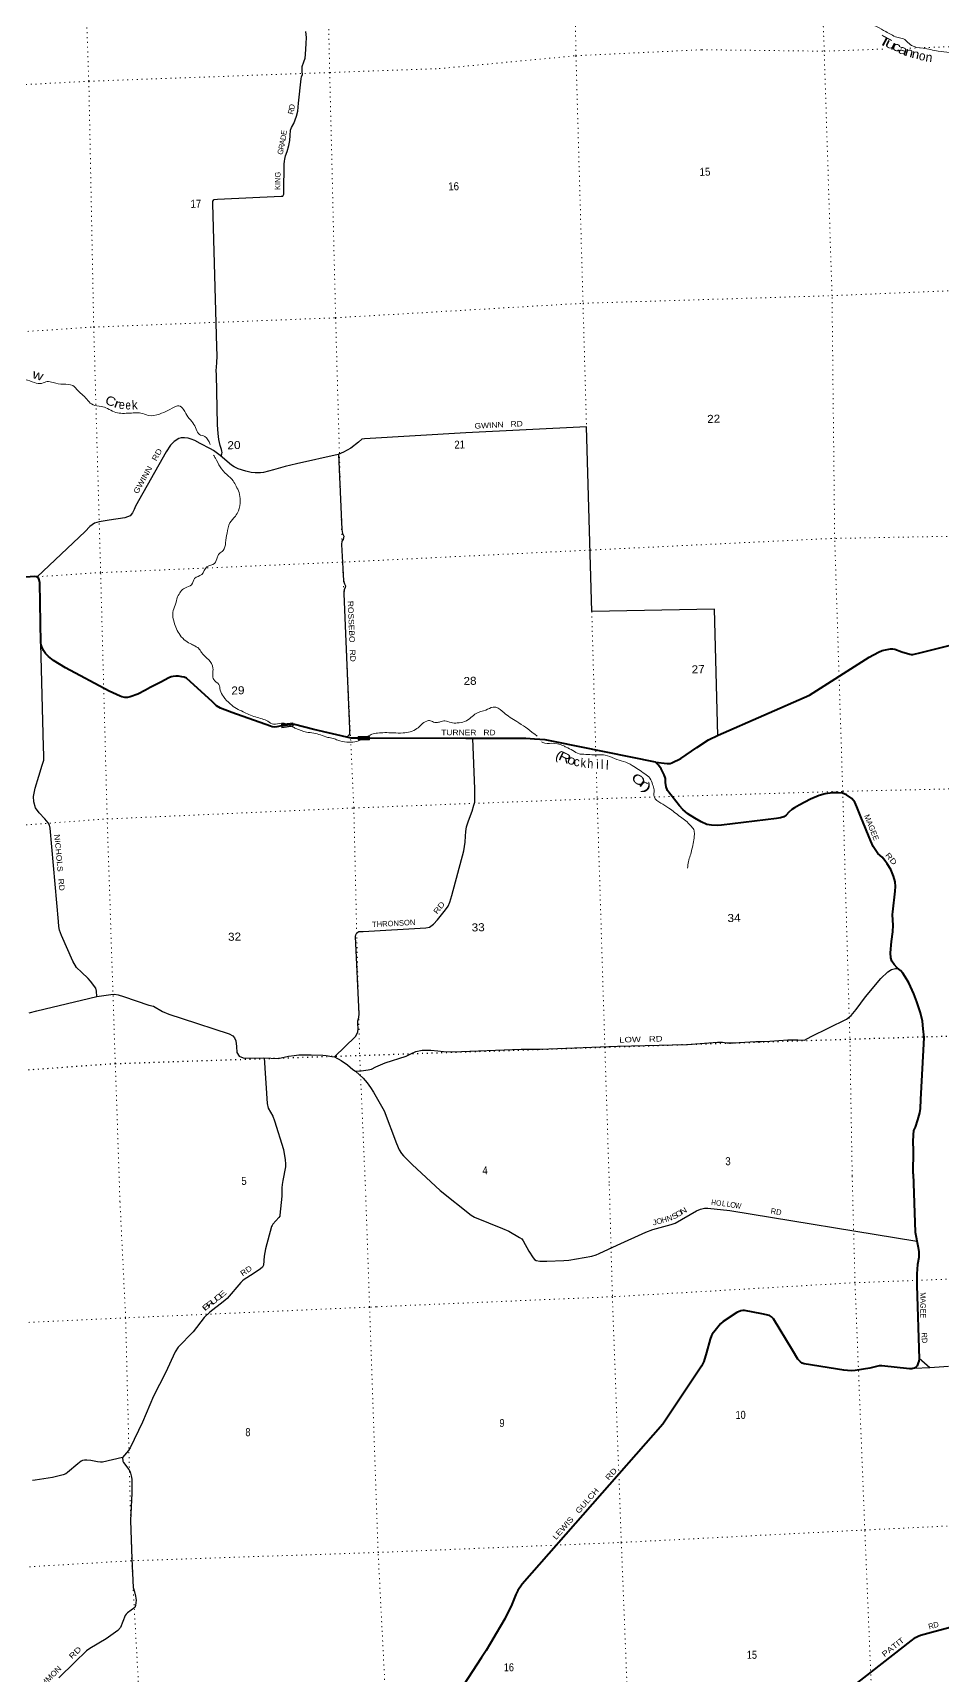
# Model space of a CAD drawing. Header units: feet. Extents: x 757852 to 1040949, y -536576 to -344549.
# Drawn here: x 797163 to 817054, y -408566 to -372650 of the extents above; entities that cross this region are included whole.
import ezdxf
from ezdxf.enums import TextEntityAlignment as Align

# ---------------------------------------------------------------- set-up
doc = ezdxf.new("R2010")
doc.units = ezdxf.units.FT
doc.header["$LTSCALE"] = 70
doc.linetypes.add('DOTTED', pattern=[1.5, 0.3, -1.2])
for name, color, linetype, lineweight in [('26', 7, 'Continuous', 40), ('29', 7, 'Continuous', 25), ('39', 7, 'Continuous', 13), ('6', 7, 'DOTTED', 25), ('61', 7, 'Continuous', 13), ('7', 7, 'DOTTED', 13)]:
    doc.layers.add(name, color=color, linetype=linetype, lineweight=lineweight)
for name, color, linetype in [('27', 7, 'Continuous'), ('30', 7, 'Continuous'), ('41', 7, 'Continuous')]:
    doc.layers.add(name, color=color, linetype=linetype)

msp = doc.modelspace()

# ---------------------------------------------------------------- linework, layer by layer
at = {"layer": '26'}
for points in [[(802601.45, -387807.06), (802501.34, -387825.67), (802449.96, -387833.21), (802400.92, -387827.77), (802364.3, -387813.61), (801513.29, -387515.01), (801269.16, -387415.66), (801183.22, -387363.92), (801092.38, -387282.18), (800524.23, -386765.18), (800474.1, -386742.29), (800423.96, -386734.66), (800348.76, -386721.59), (800293.18, -386719.41), (800233.24, -386723.77), (800190.74, -386734.66), (800134.19, -386755.61), (799961.98, -386847.08), (799731.93, -386969.94), (799623.53, -387027.83), (799459.17, -387113.04), (799289.92, -387168.25), (799230.6, -387183.67), (799171.78, -387183.77), (799108.53, -387171.69), (799071.48, -387158.61), (798831.95, -387043.01), (797880.38, -386536.35), (797614.46, -386379.35), (797504.3, -386291.1), (797440.93, -386219.65), (797396.41, -386154.87), (797362.33, -386075.25), (797344.1, -386030.63), (797339.72, -385989.49), (797315.29, -384673.86), (797303.37, -384609.9), (797284.06, -384568.27), (797251.16, -384543.1), (797206.86, -384540.38), (795857.45, -384635.01)], [(810784.85, -388599.72), (811042, -388628.22), (811072.72, -388629.88), (811103.24, -388626.61), (811142.01, -388611.22), (811336.32, -388519.1), (811685.06, -388277.75), (811941.58, -388113.47), (812157.68, -388010.67), (814154.34, -387136.16), (815458.61, -386300.06), (815664.49, -386191.52), (815744.84, -386160.32), (815853.83, -386135.73), (815922.48, -386124.36), (815974.79, -386122.18), (816016.4, -386126.94), (816172.93, -386186.66), (816349.37, -386239.76), (816372.58, -386242.06), (816410.72, -386244.24), (816443.83, -386239), (816567.65, -386211.25), (816858.83, -386132.37), (817325.99, -386022.2)], [(804529.37, -388076.21), (804126.85, -388075.42), (803311.27, -387888.33), (802887.8, -387778.19), (802864.27, -387773.66), (802601.45, -387807.06)], [(810784.85, -388599.72), (810783.86, -388599.61), (808587.74, -388153.57), (808369.42, -388111.75), (808133.72, -388094.54), (807948.41, -388081.89), (806631.69, -388080.32), (804529.37, -388076.21)], [(816422.31, -397601.22), (816423.52, -397085.91), (816420.24, -396905.13), (816423.63, -396746.27), (816437.05, -396655.44), (816469.08, -396582.15), (816520.56, -396417.85), (816564.42, -396267.85), (816577.72, -396173), (816586.14, -395979.83), (816643.02, -394900.96), (816656.94, -394621.21), (816641.44, -394434.76), (816622.38, -394264.49), (816580.94, -394084.84), (816499.4, -393840.04), (816434.04, -393667.11), (816324.44, -393425.14), (816246.13, -393290.78), (816195.69, -393215.89), (816139.64, -393155.24), (816071.6, -393096.94), (816001.08, -393022.64), (815950.64, -392947.75), (815928.56, -392880.07), (815925.39, -392771.64), (815948.29, -392523.78), (815972.13, -392308.04), (815980.07, -392167.13), (815974.71, -392052.73), (815967.17, -391932.37), (815971.49, -391873.97), (816024.55, -391420.23), (816033.6, -391317.47), (816026.53, -391213.17), (815992.82, -391091.57), (815932.29, -390946.64), (815852.33, -390824.38), (815799.82, -390747.55), (815743.54, -390678.86), (815646.55, -390593.28), (815600.6, -390534.33), (815545.74, -390445.51), (815492.12, -390330.52), (815277.36, -389792.19), (815190.73, -389579.69), (815143.37, -389472.56), (815080.71, -389392), (814961.75, -389311.08), (814874.39, -389279.48), (814787.61, -389267.96), (814655, -389269.84), (814494.79, -389290.62), (814365.24, -389328.58), (814174.6, -389408.53), (813923.05, -389536.49), (813820.31, -389597.79), (813763.18, -389637.65), (813700.56, -389695.76), (813642.18, -389761.78), (813590.85, -389793.43), (813521.2, -389817.58), (813427.03, -389828.38), (812229.26, -389976.06), (812132.97, -389982.9), (812010.1, -389974.45), (811905.19, -389961.45), (811778.85, -389902.85), (811645.95, -389826.36), (811492.31, -389728.38), (811378.97, -389633.23), (811310.28, -389552.84), (811145.5, -389348.67), (811087.21, -389280.04), (811049.29, -389220.86), (811018.71, -389137.35), (811003.84, -389041.32), (811003.32, -388954.92), (810974.8, -388873.36), (810906.65, -388742.72), (810848.06, -388664.05), (810811.33, -388626.67), (810784.85, -388599.72)], [(816422.21, -397601.22), (816465.78, -398880.25), (816475.67, -398952.32), (816508.38, -399103.91), (816531.29, -399214.26), (816543.77, -399304.78), (816540.65, -399429.65), (816511.2, -399585.72), (816497.49, -399790.96), (816501.27, -400043.84), (816552.75, -401650.6), (816544.56, -401698.24), (816532.08, -401737.26), (816516.48, -401776.28), (816504, -401798.13), (816485.29, -401823.11), (816461.89, -401838.71), (816440.05, -401852.76), (816415.09, -401862.12), (816387.01, -401866.81), (816337.08, -401866.1), (815736.57, -401804.38), (815677.3, -401804.38), (815650.37, -401809.03), (815471.41, -401850.71), (815150.56, -401902.81), (815062.71, -401911.55), (814904.09, -401898.38), (814034.46, -401754.61), (813991.12, -401740.38), (813953.68, -401715.41), (813895.25, -401656.51), (813781.09, -401461.26), (813364.07, -400775.82), (813321.85, -400726.51), (813279.84, -400704.03), (813109.6, -400662.8), (812732.9, -400592.12), (812690.22, -400591.65), (812646.55, -400597.89), (812563.94, -400633.49), (812262.83, -400828.89), (812203.01, -400879.59), (812085.01, -401028.67), (812025.73, -401109.83), (812008.58, -401136.36), (811979.1, -401217.82), (811901.96, -401509.35), (811837, -401707.61), (811792.99, -401807.89), (810940.9, -403079.17), (807870.22, -406577.61), (807774.19, -406711.1), (807725.29, -406798.88), (807637.94, -407017.39), (807488.2, -407335.79), (807294.78, -407654.19), (807176.23, -407866.45), (807079.72, -408027.7), (806976.18, -408177.48), (806112.19, -409517.4)], [(814707.86, -409118.96), (816373.99, -407812.46), (816473.31, -407744.36), (816529.46, -407713.14), (816582.56, -407691.55), (816902.23, -407601.35), (817941.21, -407326.24)]]:
    msp.add_lwpolyline(points, dxfattribs=at)
at = {"layer": '29'}
for p in [(816440.05, -401852.76), (816552.15, -401631.77)]:
    msp.add_line(p, (816784.05, -401836.8), dxfattribs=at)
for points in [[(801280.78, -381908.86), (801295.6, -381859.38), (801300.58, -381825.79), (801297.67, -381799.19), (801288.59, -381759.82), (801263.97, -381674.12), (801233.93, -381540.36), (801216.17, -381414.27), (801204.56, -381223.69), (801178.39, -380123.14), (801173.97, -380040.87), (801191.07, -379869.55), (801196.64, -379716.65), (801184.74, -379516.03), (801099.16, -376385.43), (801099.53, -376329.15), (801126.59, -376292.18), (801198.72, -376284.03), (802594.01, -376223.01), (802628.04, -376217.99), (802641.75, -376205.53), (802654.92, -376175), (802655.52, -376126.75), (802663.89, -375519.57), (802669.35, -375457.06), (802675.97, -375408.64), (802692.74, -375337.86), (802728.2, -375244.37), (802760.7, -375115.58), (802783.41, -375001.59), (802788.33, -374894.93), (802801.54, -374780.49), (802823.39, -374719.06), (802869.01, -374629.29), (802930.76, -374472.74), (802959.73, -374363.36), (802976.77, -374190.03), (803033.38, -373651.78), (803038.29, -373613.45), (803060.87, -373560.54), (803052.9, -373494.45), (803057.76, -373385.79), (803093.04, -373286.28), (803116.69, -373201.18), (803124.38, -373120.56), (803141.61, -372884.92), (803147.65, -372748.09), (803131.9, -372621.94)], [(812145.86, -388019.05), (812076.89, -385249.71), (809387.84, -385305.89), (809276.66, -381264.24), (806637.11, -381395.93), (804415.8, -381531.43), (804359.74, -381539.1), (804287.24, -381603.53), (804122.06, -381728.95), (803957.77, -381816.17), (803838.73, -381869.9), (802932.05, -382073.35), (802684.47, -382130.86), (802429.27, -382202.65), (802209.92, -382263.35), (802139.96, -382274.5), (802023.31, -382274.85), (801940.79, -382264.12), (801821.17, -382236.57), (801650.7, -382181.28), (801569.44, -382141.66), (801509.82, -382107.03), (801258.21, -381889.33), (801113.03, -381782.59), (801050.95, -381744.68), (800826.43, -381628.68), (800704.34, -381562.58), (800628.67, -381533.99), (800561.19, -381516.91), (800479.05, -381504.22), (800405.6, -381506.54), (800352.93, -381521.99), (800254.32, -381587.18), (800172.26, -381667.96), (800075.95, -381811.47), (799405.23, -383002.79), (799379.23, -383075.9), (799343.07, -383145.29), (799290.72, -383211.14), (799173.34, -383252.77), (798833.13, -383304.95), (798613.08, -383341.55), (798509.46, -383372.73), (798410.98, -383441.94), (798303.69, -383553.61), (797259.31, -384546.88)], [(803846.52, -381861.64), (803918.98, -383513.49), (803939.47, -383595.28), (803965.33, -383654.82), (803951.38, -383727.57), (803924.44, -383768.56), (803914.5, -383841.2), (803957.62, -384627.73), (803977.75, -384697.48), (804001.14, -384741.01), (803996.23, -384779.34), (803971.59, -384830.3), (803964.13, -384918.95), (804086.72, -387871.61), (804088.89, -387945.9), (804086.17, -387990.2), (804070.92, -388018.78), (804031.75, -388054.09)], [(798559.12, -393725.21), (798551.69, -393608.86), (798541.72, -393542.83), (798426.55, -393385.44), (798370.56, -393326.79), (798227.98, -393194.31), (798120.37, -393088.94), (798039.93, -392950.63), (797792.45, -392393.16), (797744.8, -392275.99), (797732.23, -392189.94), (797721.02, -392081.75), (797538.75, -390043.23), (797526.82, -389979.27), (797497.18, -389927.89), (797424.3, -389841.6), (797301.86, -389710.55), (797220.18, -389598.39), (797184.17, -389466.81), (797176.68, -389348.45), (797211.68, -389170.57), (797290.29, -388902.99), (797367.71, -388663.57), (797402.76, -388556.03), (797403.49, -388443.47), (797396.19, -388262.81), (797340.83, -386002.3)], [(803763.83, -395041.62), (804221.29, -394600.13), (804272.82, -394506.17), (804282.52, -394425.5), (804271.43, -394321.32), (804271.5, -394255), (804291.53, -394184.07), (804301.23, -394103.4), (804223.64, -392413.52), (804226.48, -392373.24), (804247.28, -392328.42), (804294.84, -392304.92), (804385.16, -392300.26), (805755.95, -392225.88), (805841.78, -392205.28), (805928.45, -392144.45), (806016.07, -392047.43), (806188.65, -391831.35), (806248.51, -391747.19), (806286.27, -391663.69), (806330.06, -391511.68), (806590.96, -390535.35), (806621.77, -390351.57), (806629.88, -390216.68), (806634.98, -390116.04), (806652.12, -390015.06), (806694.5, -389883.18), (806770.62, -389667.92), (806809.15, -389542.19), (806829.37, -389477.29), (806828.76, -389181.88), (806785.32, -388080.61)], [(797084.08, -394084), (797249.61, -394038.95), (798559.12, -393725.21), (798867.3, -393677.98), (798949.53, -393671.55), (799026.32, -393685.37), (799148.07, -393724.01), (799700.36, -393912.79), (799803.56, -393935.89), (800001.85, -394048.65), (800140.3, -394108.9), (800430.57, -394204.89), (801455.6, -394542.59), (801539.29, -394586.36), (801576.62, -394625.46), (801604.73, -394692.96), (801616.35, -394815.21), (801624.18, -394945.61), (801678.93, -395030.43), (801760.44, -395068.23), (801917.4, -395073.67), (802218.79, -395068.85), (802526.61, -395077.91), (802752.39, -395031.09), (802879.75, -395010.82), (802982.72, -395002.23), (803253.98, -394998.29), (803509.47, -395004.86), (803576.36, -395010.82), (803701.39, -395037.42), (803763.83, -395041.62), (803904.88, -395121.89), (804044.45, -395220.29), (804159.92, -395319.39), (804219.22, -395353.83), (804341.62, -395346.22), (804495.8, -395325.62), (804569.76, -395311.39), (804666.83, -395262.32), (804871.35, -395175.93), (805329.48, -395031.86), (805432.51, -394980.61), (805537.55, -394929.29), (805681.33, -394896.94), (805870.36, -394899.43), (806019.52, -394913.15), (806148.65, -394929.46), (806349.79, -394933.6), (807845.63, -394873.65), (808259.72, -394873.56), (809954.57, -394813.79), (811471.03, -394771.32), (811952.41, -394735.09), (812143.04, -394723.47), (812247.48, -394720.41), (812346.42, -394735.59), (812491.21, -394737.37), (812980.86, -394708.94), (813099.42, -394707.47), (813286.21, -394702), (813675.38, -394674.5), (813896.43, -394672.04), (814041.27, -394675.83), (814191.86, -394601.07), (814958.74, -394222.86), (815066.91, -394141.31), (815169.54, -394007.67), (815378.64, -393734.25), (815710.51, -393328.6), (815867.02, -393181.32), (815946.07, -393134.79), (816035.92, -393114.07), (816084, -393108.64)], [(802221.72, -395068.94), (802286.63, -396062.37), (802311.54, -396165.04), (802409.75, -396338.64), (802449.83, -396444.75), (802644.98, -397066.46), (802680.72, -397293.15), (802688.68, -397384.76), (802687.94, -397450.95), (802632.95, -397747.22), (802613.05, -397838.83), (802606.86, -397911.96), (802608.59, -398087.58)], [(804219.22, -395353.83), (804389.34, -395508.56), (804473.99, -395612.28), (804548.97, -395716.29), (804615.3, -395819.4), (804849.29, -396226.84), (805114.02, -396935.58), (805174.59, -397076.07), (805225.89, -397156.96), (805270.12, -397211.5), (805457.03, -397400.48), (806074.3, -397966.34)], [(802608.59, -398087.58), (802564.14, -398508.31), (802562.99, -398529.73), (802546.96, -398553.8), (802413.06, -398702.83), (802394.62, -398730.3), (802386.61, -398752.36), (802253.68, -399244.08), (802224.88, -399402.53), (802207.86, -399600.67), (802189.16, -399640.85), (802141.06, -399680.96), (801984.45, -399786.58), (801784.28, -399913.62), (801747.34, -399941.59), (801711.36, -399978.9), (801411.46, -400326.78), (801324.91, -400404.2), (801031.16, -400625.7), (800908.63, -400744.35), (800666.92, -401055.97), (800345.13, -401389.76), (800273.04, -401493.71), (800062.07, -401954.88), (799805.34, -402464.57), (799563.12, -403029.93), (799292.89, -403594.63), (799256.72, -403656.13), (799124.6, -403806.09)], [(806074.3, -397966.34), (806752.18, -398505.65), (806820.69, -398547.63), (807437.46, -398795.9), (807573.98, -398854.63), (807810.5, -398991.02), (807858.6, -399023.11), (807887.27, -399064.26), (808015.65, -399295.7), (808109.16, -399440.29), (808133.21, -399472.38), (808173.3, -399496.45), (808249.46, -399512.49), (808403, -399508.67), (808776.36, -399500.82), (808890.87, -399492.44), (809391.97, -399400.18), (809484.17, -399376.11), (809550.8, -399346.86), (809946.08, -399160.75), (810574.66, -398874.85), (810724.89, -398818.55), (811124.75, -398709.51), (811213.96, -398678.15), (811676.74, -398409.16), (811767.17, -398373.3), (811855.37, -398353.24), (811929.99, -398352.7), (812407.96, -398404.26), (816502.5, -399076.68)], [(816784.05, -401836.8), (817194.57, -401811.05)], [(799124.6, -403806.09), (798689.49, -403906.84), (798639.66, -403909.91), (798577.24, -403902.82), (798433.99, -403869.44), (798346.74, -403864.72), (798295.85, -403863.99), (798252.53, -403872.74), (798222.46, -403888.79), (798147.56, -403943.6), (797919.8, -404133.47), (797881.55, -404159.74), (797825.6, -404183.61), (797589.6, -404244.23), (797213.25, -404297.93), (797154.88, -404309.4)], [(799124.6, -403806.09), (799134.4, -403888.79), (799145.55, -403915.83), (799262.23, -404065.27), (799290.74, -404121.45), (799316.8, -404203.68), (799327.79, -404277.58), (799327.83, -404587.67), (799296.93, -405182.9), (799325.47, -406024.93), (799358.01, -406645.77), (799382.95, -406744.85), (799409.51, -406834.96), (799423.04, -406925.36), (799411.01, -407041.68), (799390.78, -407083.53), (799230.62, -407202.14), (799202.56, -407230.22), (799178.96, -407260.83), (799078.83, -407521.36), (799022.16, -407591.23), (798768.5, -407773.86), (798412.82, -407984.34), (798336.71, -408036.22), (798080.12, -408284.13), (797727.65, -408621.21)]]:
    msp.add_lwpolyline(points, dxfattribs=at)
at = {"layer": '39'}
for points in [[(804071.95, -369025.15), (804102.77, -369116.69), (804156.27, -369227.66), (804327.76, -369248.76), (804497.89, -369223.67), (804748.7, -369276.61), (804854.85, -369263.44), (805216.69, -369126.22), (805653.53, -369147.57), (806092.48, -369241.21), (806320.08, -369256.64), (806826.82, -369537.2), (807024.11, -369615.82), (807419.08, -369511.78), (807903.77, -369519.67), (808076.92, -369460.33), (808404.01, -369440.69), (808535.98, -369416.72), (808687.67, -369448.45), (808993.73, -369397.26), (809112.88, -369415.88), (809226.46, -369519.06), (809306.8, -369516.7), (809408.11, -369475.55), (809537.36, -369495.87), (809648.63, -369657.4), (809675.31, -369745.04), (809744.48, -369773.16), (809770.63, -369911.06), (809782.18, -370099.64), (809906.46, -370156.28), (810159.22, -370207.15), (810367.13, -370373.88), (810467.83, -370449.31), (810755.8, -370535.31), (810867.19, -370632.53), (811350, -370919.82), (811496.84, -371060.21), (811585.91, -371081.72), (811659.86, -371135.82), (811794.96, -371149.94), (812152.72, -371422.81), (812566.83, -371698.05), (812668.9, -371751.33), (812729.14, -371817.89), (812900.04, -371818.91), (813002.53, -371817.91), (813121.32, -371824.48), (813331.84, -371942.9), (813553.1, -372085.13), (813678.5, -372111.6), (813765.47, -372060.81), (813919.88, -372048.24), (814192.74, -372030.19), (814328.54, -372068.41), (814548.89, -372041.85), (814961.66, -372202.58), (815463.03, -372437.07), (815632.14, -372514.51), (815820.27, -372623.54), (815936.63, -372684.44), (816065.1, -372746.99), (816180.35, -372769.73), (816379.81, -372922.65), (816634.93, -372985.5), (816968.51, -373050.08), (817463.05, -373119.98), (817649.65, -373176.8), (817799.27, -373206.58), (818088.96, -373214.16), (818456.81, -373213.42), (818758.44, -373148.3), (819324.67, -372989), (819782.27, -372826.86), (820138.25, -372764.17), (820433.48, -372823.84), (820766.04, -372922.6), (821027.84, -373007.37), (821296.17, -373246.69), (821357.89, -373295.12), (821470.95, -373311.9), (821588.55, -373414.97), (821686.48, -373464.35), (821759.81, -373465.71)], [(801040.44, -381649.88), (800922.51, -381477.14), (800806.62, -381432.31), (800734.92, -381317.85), (800664.59, -381181.24), (800554.2, -381049.83), (800461.01, -380887.77), (800354.1, -380806.5), (800306.07, -380813.94), (800113.96, -380912.02), (799933.18, -380985.65), (799688.91, -381018.94), (799524.47, -380963.48), (799395.69, -380959.22), (799243.16, -380967.71), (798938.83, -380940.46), (798795.88, -380864.27), (798655.83, -380818.13), (798479.92, -380783.1), (798264.87, -380578.39), (798153.42, -380479.17), (798035.41, -380362.05), (797833.56, -380333.8), (797607.38, -380298.23), (797476.01, -380273.95), (797354.61, -380315.7), (797197.24, -380296.2), (796990.38, -380233.93), (796846.78, -380203.98), (796716.24, -380139.48), (796552.21, -380029.74), (796396.68, -380004.16), (796159.56, -380007.09), (796013.36, -380025.45), (795911.83, -379921.92), (795833.23, -379777.51), (795694.36, -379703.21), (795440.56, -379479.54), (795345, -379373.82), (795229.05, -379326.98), (795139.57, -379223.09), (795028.16, -379194.2), (794915.64, -379127.16), (794796.86, -379052.27), (794665.25, -379019.96), (794594.25, -378997.92), (794568.27, -378934.37), (794578.73, -378879.81), (794475.02, -378770.31), (794362.73, -378711.3), (794327.71, -378682.18), (794255.3, -378668.88)], [(800327.51, -384981.41), (800488.81, -384791.79), (800635.44, -384719.16), (800701.8, -384582.56), (800856.05, -384495.64), (800971.68, -384325.44), (801136.5, -384256.3), (801198.61, -384111.79), (801238.73, -384040.27), (801325.17, -383971.42), (801380.49, -383800.98), (801410.47, -383589.08), (801474.3, -383366.14), (801592.65, -383219.98), (801659.59, -383103.47), (801697.14, -382875.27), (801674.01, -382703.12), (801609.58, -382562.32), (801543.97, -382449.69), (801403.17, -382309.12), (801261.6, -382142.45), (801156.87, -381949.32), (801117.1, -381887.46)], [(802833.05, -387826.42), (802603.49, -387744.3), (802425.32, -387769.62), (802304.83, -387704.82), (802178.72, -387654.26), (802030.63, -387608.36), (801890.52, -387560.22), (801759.98, -387495.72), (801615.2, -387425.61), (801481.66, -387327.03), (801332.23, -387166.62), (801261.72, -387023.99), (801229.96, -386900.32), (801120.33, -386795.01), (801102.89, -386542.3), (801011.12, -386360.1), (800851.77, -386204), (800784.56, -386105.49), (800719.05, -386065.21), (800633.29, -386019.49), (800508.6, -385948.79), (800382.2, -385819.86), (800251.34, -385538.32), (800227.04, -385326.01), (800274.62, -385165.85), (800327.51, -384981.41)], [(808194.05, -388032.01), (808126.24, -387976.19), (807746.56, -387709.99), (807469.6, -387519.16), (807293.23, -387399.73), (807228.78, -387395.59), (807071.88, -387460.48), (806856.9, -387533.11), (806747.01, -387624.76), (806608.77, -387709.2), (806446.91, -387742.09), (806311.99, -387733.98), (806176.19, -387695.77), (806076.29, -387716.78), (805992.29, -387731.3), (805954.07, -387730.42), (805858.5, -387693.03), (805778.28, -387699.4), (805660, -387779.24), (805566.06, -387866.4), (805419.26, -387933.01), (805261.24, -387959.75), (805048.1, -387957.96), (804859.01, -387953.46), (804704.48, -387962.01), (804578.59, -387987.81), (804509.35, -388026.27)], [(804511.34, -388025.25), (804209.54, -388153.38), (804030.79, -388158.63), (803832.67, -388120.23), (803735.03, -388080.89), (803613.7, -388056.31), (803453.38, -388004.74), (803307.48, -387964.81), (803147.99, -387941.35), (802918.5, -387861.67), (802833.05, -387826.42)], [(811486.87, -390916.26), (811502.78, -390773.11), (811545.22, -390643.24), (811581.27, -390501.51), (811614.73, -390339.75), (811634.14, -390178.41), (811619.03, -390074.35), (811547.98, -389981.98), (811446.57, -389882.46), (811327.37, -389793.51), (811076.52, -389601.9), (810898.44, -389492.58), (810810.37, -389436.88), (810768.67, -389385.85), (810748.19, -389304.05), (810753.23, -389201.41), (810719.75, -389087.84), (810659.46, -388950.94), (810548.06, -388853.72), (810273.35, -388670.86), (810081.85, -388584.03), (809889.05, -388521.36), (809683.78, -388444.98), (809536.81, -388437.24), (809394.03, -388435.4), (809216.88, -388426.52), (809112.08, -388417.54), (808975.23, -388343.18), (808826.32, -388269.17), (808759.04, -388236.98), (808512.3, -388185.93), (808319.2, -388170.18), (808290.16, -388153.58)]]:
    msp.add_spline(points, degree=3, dxfattribs=at)
at = {"layer": '6'}
msp.add_lwpolyline([(790892.48, -395689.72), (793609.75, -395570.59), (798965.83, -395190.4), (804311.73, -395011.48), (809675.69, -394832.02), (815037.71, -394654.64), (820420.16, -394488.71), (822506.17, -394334.99)], dxfattribs=at)
at = {"layer": '61'}
for p, q in [((802600.09, -387770.78), (802848, -387738.51)), ((802848, -387738.51), (802857.68, -387812.89)), ((804278.71, -388039.24), (804528.71, -388039.24)), ((804528.71, -388039.24), (804528.71, -388114.24))]:
    msp.add_line(p, q, dxfattribs=at)
for points in [[(802857.68, -387812.89), (802609.77, -387845.15), (802600.09, -387770.78)], [(804528.71, -388114.24), (804278.71, -388114.24), (804278.71, -388039.24)]]:
    msp.add_lwpolyline(points, dxfattribs=at)
for points in [[(802616.67, -387836.18), (802609.05, -387777.68), (802841.09, -387747.47), (802848.71, -387805.98)], [(804286.71, -388047.24), (804520.71, -388047.24), (804520.71, -388106.24), (804286.71, -388106.24)]]:
    msp.add_lwpolyline(points, close=True, dxfattribs=at)
at = {"layer": '7'}
msp.add_line((809388.46, -385308.05), (809480.53, -388494.94), dxfattribs=at)
for points in [[(815085.56, -397648.65), (815037.1, -394728.99), (814879.18, -389237.14), (814703.3, -383707.6), (814644.41, -378397.71), (814473.88, -373050.91), (814279.19, -367702.8), (814160.59, -362344.42), (813990.33, -357144.31), (813787.35, -351939.22)], [(798554.16, -381203.21), (798494.54, -379084.48), (798387.46, -373707.68), (798199.5, -368383.49), (798066.24, -363073.77), (797894.3, -357678.77), (797738.32, -352502.79)], [(808746.83, -359223.26), (808821.25, -362541.23), (808959.08, -367774.48), (809043.24, -373149.92), (809197.63, -378563.52), (809273.62, -381263.66)], [(803313.59, -359898.46), (803407.53, -362806.55), (803534.05, -368160.68), (803656.62, -373516.94), (803785.44, -378881.05), (803935.77, -384224.43), (804183.56, -389601.12), (804311.73, -395011.48), (804443.7, -398023.45)], [(816345.08, -372984.65), (819765.25, -372863.53), (821736.03, -372810.1)], [(790150.3, -374116.02), (793028.56, -373991.49), (798387.46, -373707.68), (803656.62, -373516.94), (806054.31, -373432.53), (809043.24, -373149.92), (811795.37, -373018.94), (814473.88, -373050.91), (815816.86, -373003.36)], [(790335.31, -379493.68), (793175.56, -379427.41), (798494.54, -379084.48), (803785.44, -378881.05), (809197.63, -378563.52), (814644.41, -378397.71), (819952.86, -378175.68), (821926.94, -378135.24)], [(799069.02, -398210.87), (798965.83, -395190.4), (798789.22, -389841.76), (798645.63, -384453.97), (798554.16, -381203.21)], [(822120.8, -383564), (820101.76, -383607.53), (814628.95, -383706.99), (809349.54, -383961.12), (803935.77, -384224.43), (798645.63, -384453.97), (797245.79, -384543.56)], [(809490.03, -388823.52), (809506.65, -389398.75), (809675.69, -394832.02), (809772.35, -397836.4)], [(810332.92, -389373.9), (814879.18, -389237.14), (820270.96, -389115.15), (822315.07, -388993.55)], [(790707.42, -390310.77), (793453.28, -390223.37), (798789.22, -389841.76), (804183.56, -389601.12), (809506.65, -389398.75), (810332.92, -389373.9)], [(809772.35, -397836.4), (809840.64, -400290.12), (810034.99, -405663.96), (810248.93, -411023.11), (810408.59, -416377.93), (810630.67, -421740.84), (810825.54, -424409.63), (810832.75, -427042.08), (810979.37, -432365.16), (811158.9, -437777.63), (811355.07, -443145.38), (811362.84, -443520.97)], [(816769.46, -443329.92), (816750.43, -442978.61), (816557.95, -437600.7), (816332.66, -432199.71), (816164.6, -426833.09), (815971.59, -421501.42), (815792.75, -416111.03), (815583.52, -410773.84), (815362.8, -405390.78), (815147.33, -399983.45), (815085.56, -397648.65)], [(799069.02, -398210.87), (799192.35, -400751.84), (799324.82, -406071.34), (799618.46, -411413.93), (799748.57, -416785.75), (799859.51, -422121.99), (799897.23, -423006.34)], [(805920.1, -443712.02), (805910.42, -443275.5), (805766.06, -437960.4), (805615.91, -432589.2), (805451.78, -427247.61), (805262.41, -421876.61), (805125.36, -416539.17), (804987.74, -411183.67), (804715.54, -405884.62), (804529.39, -400516.56), (804443.7, -398023.45)], [(822698.4, -399707.58), (820507.42, -399779.6), (815147.33, -399983.45), (809840.64, -400290.12), (804675.54, -400509.38), (804529.39, -400516.56), (799192.35, -400751.84), (793791.65, -401003.18), (791077.07, -401093.13)], [(791262.98, -406497.27), (793943.93, -406378.33), (799356.62, -406062.3), (804709.46, -405882.8), (810034.99, -405663.96), (815362.8, -405390.78), (820713.29, -405136.99), (822889.44, -405046.97)]]:
    msp.add_lwpolyline(points, dxfattribs=at)

# ---------------------------------------------------------------- texts
at = {"layer": '27'}
for s, rotation, width, p in [('TURNER   RD', 359.888, 1.15, (806095.85, -388009.27)), ('RD', 309.329, 1.25, (815800.9, -390638.42)), ('MAGEE', 270.856, 0.95, (816572.16, -400193.29)), ('RD', 271.835, 0.85, (816604.12, -401074.28)), ('RD', 48.726, 1.25, (809763.35, -404315.57)), ('LEWIS   GULCH', 48.726, 1.2, (808608.25, -405614.49)), ('RD', 15.757, 0.95, (816771.69, -407565.45)), ('PATIT', 38.102, 1.25, (815792.4, -408175.34))]:
    msp.add_text(s, height=120, rotation=rotation, dxfattribs=dict(at, width=width)).set_placement(p)
msp.add_text('MAGEE', height=120, rotation=291.749, dxfattribs=at).set_placement((815344.2, -389770.83))
at = {"layer": '30'}
for s, rotation, width, p in [('D', 79.885, 0.85, (802887.35, -374277.49)), ('R', 75.165, 0.9, (802867.12, -374386.92)), ('D', 82.359, 0.8, (802701.71, -374944.08)), ('E', 83.415, 0.8, (802712.84, -374835.74)), ('R', 75.837, 0.9, (802661.1, -375153.67)), ('H', 353.843, 0.7, (812047.83, -398286.64)), ('O', 353.843, 0.75, (812161.32, -398298.86)), ('L', 352.174, 0.95, (812274.05, -398311.05)), ('L', 351.674, 0.95, (812376.99, -398325.15)), ('O', 350.674, 0.8, (812470.71, -398340.44)), ('W', 350.674, 0.7, (812582.81, -398358.3)), ('J', 15.253, 1.15, (810780.16, -398720.56)), ('O', 15.253, 0.9, (810882.35, -398693.83)), ('H', 15.253, 0.85, (810990.86, -398664.11)), ('S', 30.167, 1.35, (811237.73, -398570.28)), ('O', 30.167, 1.2, (811324.31, -398521.47)), ('N', 30.167, 1.25, (811424.55, -398462.88)), ('B', 44.078, 1.8, (800997.38, -400547.89)), ('R', 39.518, 1.5, (801075.69, -400492.04)), ('U', 39.518, 1.5, (801163.28, -400423.84)), ('C', 39.518, 1.5, (801252.45, -400350.51)), ('E', 41.813, 1.7, (801346.99, -400276.73))]:
    msp.add_text(s, height=120, rotation=rotation, dxfattribs=dict(at, width=width)).set_placement(p, align=Align.CENTER)
for s, rotation, p in [('G', 69.229, (802634.37, -375269.13)), ('A', 78.733, (802676.93, -375052.78)), ('N', 19.368, (811109.7, -398628.16))]:
    msp.add_text(s, height=120, rotation=rotation, dxfattribs=at).set_placement(p, align=Align.CENTER)
for s, rotation, width, p in [('KING', 89.21, 0.85, (802575.13, -376087.02)), ('GWINN   RD', 2.856, 1.15, (806827.4, -381306.34)), ('GWINN   RD', 60.62, 1.2, (799457.23, -382743.25)), ('ROSSEBO   RD', 272.377, 1.15, (804050.63, -385073.85)), ('NICHOLS   RD', 275.109, 1.15, (797631.39, -390180.98)), ('RD', 51.386, 1.25, (806004.77, -391933.39)), ('LOW   RD', 1.604, 1.3, (809990.62, -394732.75)), ('RD', 350.674, 0.9, (813295.6, -398468.96)), ('RD', 33.902, 1.15, (801751.11, -399846.49)), ('RD', 44.014, 1.3, (798020.85, -408222.76)), ('GAMMON', 44.941, 1.1, (797223.96, -409008.45))]:
    msp.add_text(s, height=120, rotation=rotation, dxfattribs=dict(at, width=width)).set_placement(p)
msp.add_text('THRONSON', height=120, rotation=3.106, dxfattribs=at).set_placement((804586.05, -392209.24))
at = {"layer": '41'}
for s, rotation, width, p in [('T', 331.755, 1.65, (815754.84, -372926.82)), ('u', 333.375, 1.55, (815885.76, -372983.15)), ('c', 340.01, 1.35, (816026.6, -373041.4)), ('a', 338.433, 1.35, (816165.15, -373115.77)), ('n', 343.915, 1.2, (816308.62, -373168.1)), ('n', 348.848, 1.1, (816455.25, -373210.05)), ('o', 350.117, 0.95, (816603.65, -373250.78)), ('w', 343.152, 1.2, (797248.78, -380228)), ('C', 337.83, 1.15, (798828.15, -380794.58)), ('r', 339.802, 1.35, (798976.55, -380850.22)), ('k', 3.151, 0.95, (799396.63, -380884.9)), ('e', 353.44, 0.85, (799098.94, -380875.51)), ('e', 359.186, 0.75, (799246.2, -380887.01)), ('(', 335.225, 1.15, (808621.93, -388533.86)), ('R', 334.588, 1.35, (808758.87, -388588.24)), ('o', 338.891, 1.2, (808915.06, -388646.5)), ('k', 357.511, 0.9, (809201.05, -388716.48)), ('h', 357.767, 0.85, (809354.67, -388730.23)), ('C', 324.55, 1.45, (810346.64, -389059.45)), ('r', 324.55, 1.85, (810467.71, -389147.14)), (')', 319.311, 1.7, (810538.11, -389228.83))]:
    msp.add_text(s, height=200, rotation=rotation, dxfattribs=dict(at, width=width)).set_placement(p, align=Align.CENTER)
for s, rotation, p in [('n', 352.112, (816754.26, -373282.42)), ('c', 354.431, (809050.53, -388687.02)), ('i', 0.658, (809513.96, -388744.95)), ('l', 358.917, (809613.99, -388749.8)), ('l', 357.506, (809724.65, -388765.64))]:
    msp.add_text(s, height=200, rotation=rotation, dxfattribs=at).set_placement(p, align=Align.CENTER)
at = {"layer": '7'}
for s, width, p in [('15', 0.9, (811751.33, -375778.18)), ('16', 0.9, (806252.64, -376096.7)), ('17', 0.9, (800615.07, -376477.97)), ('22', 1.1, (811915.96, -381181.39)), ('20', 1.1, (801421.77, -381757.08)), ('21', 0.9, (806384.88, -381744.56)), ('28', 1.1, (806585.5, -386914.05)), ('27', 1.1, (811576.58, -386659.07)), ('29', 1.1, (801508.65, -387120.67)), ('33', 1.1, (806763.29, -392302.85)), ('34', 1.1, (812360.51, -392097.63)), ('32', 1.1, (801434.24, -392507.4)), ('4', 0.9, (806999.16, -397615.58)), ('3', 0.9, (812312.27, -397415.51)), ('5', 0.9, (801725.16, -397846.66))]:
    msp.add_text(s, height=175, rotation=1.68, dxfattribs=dict(at, width=width)).set_placement(p)
at = {"layer": '7', "width": 0.85}
for s, p in [('9', (807369.81, -403139.13)), ('10', (812534.39, -402960.67)), ('8', (801812.39, -403339.85)), ('16', (807465.37, -408481.11)), ('15', (812781.66, -408207.68))]:
    msp.add_text(s, height=175, dxfattribs=at).set_placement(p)

doc.saveas('drawing.dxf')
